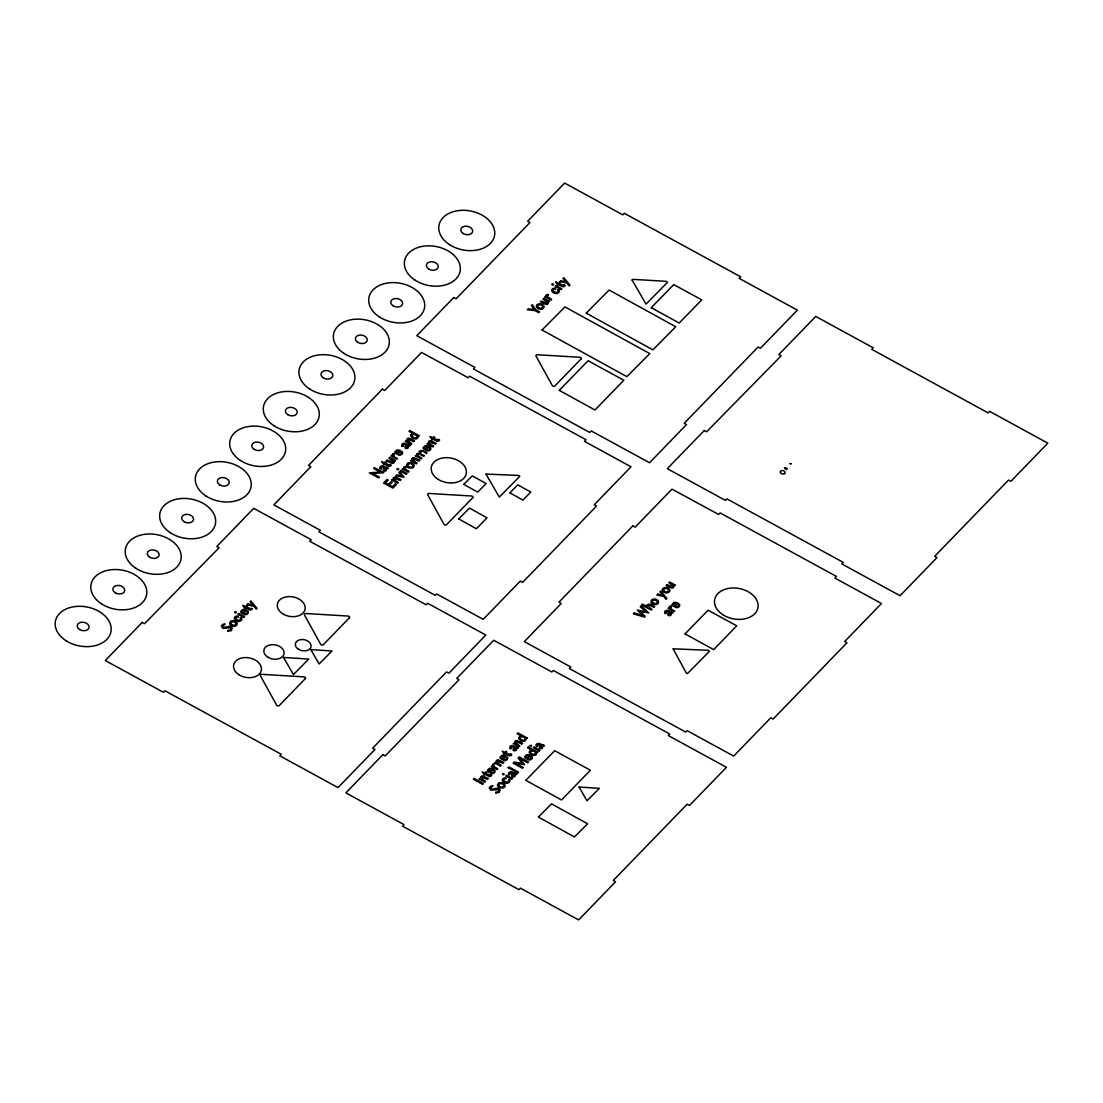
<?xml version="1.0" encoding="UTF-8"?>
<svg xmlns="http://www.w3.org/2000/svg" width="1103" height="1103" viewBox="0 0 1103 1103"><rect width="100%" height="100%" fill="white"/><g stroke="black" fill="none" stroke-linecap="round" stroke-linejoin="round"><path stroke-width="1.5" d="M238.276 616.922L238.014 616.012A3.819 2.689 10.5 0 0 234.691 617.211L234.387 617.914A3.337 2.344 10.5 0 0 234.677 619.39L235.849 620.506A4.963 3.488 10.5 0 0 236.897 621.044L238.317 621.389A3.24 2.275 10.5 0 0 239.971 621.251L241.061 620.658A3.819 2.689 10.5 0 0 241.474 617.735L240.33 618.025M555.636 289.041L555.361 288.131A3.819 2.689 10.5 0 0 552.038 289.331L551.748 290.034A3.337 2.344 10.5 0 0 552.024 291.509L553.196 292.612A4.963 3.488 10.5 0 0 554.244 293.15L555.664 293.508A3.24 2.275 10.5 0 0 557.318 293.357L558.408 292.778A3.819 2.689 10.5 0 0 558.821 289.855M242.908 605.423L244.907 608.635L245.611 607.918L250.174 610.138L251.87 609.532A3.833 2.689 10.5 0 0 252.353 608.787L251.181 608.36A1.682 1.172 10.5 0 1 250.96 608.773L246.369 607.133L247.472 606.002L246.479 605.464L245.39 606.595L242.95 605.382M430.17 436.65L432.169 439.876L432.872 439.146L437.436 441.365L439.132 440.759A3.833 2.689 10.5 0 0 439.614 440.014L438.608 439.38M555.871 282.065L557.801 285.36L558.504 284.643L563.054 286.863L564.75 286.242A3.833 2.689 10.5 0 0 565.246 285.512L564.24 284.877M394.336 454.574L393.812 453.512A1.489 1.048 10.5 0 0 392.585 453.898L392.503 453.995A2.096 1.475 10.5 0 0 392.268 454.891L392.778 455.897L390.958 455.98L396.79 459.179L397.535 458.407C396.983 458.986 391.11 454.85 394.226 454.657M405.821 467.603L405.435 466.555A1.489 1.048 10.5 0 0 404.07 466.927L403.988 467.024A2.096 1.475 10.5 0 0 403.739 467.92L404.263 468.927L402.43 469.009L408.275 472.208L409.02 471.436L404.884 468.761L405.711 467.686M548.481 294.625L547.419 296.583L551.638 299.396L550.893 300.168L545.034 296.983M671.465 606.981L670.941 605.919A1.489 1.048 10.5 0 0 669.714 606.305L669.631 606.402A2.096 1.475 10.5 0 0 669.397 607.298L669.921 608.304L668.79 607.684M438.47 439.518L438.442 439.601A1.682 1.172 10.5 0 1 438.222 440L433.631 438.36L434.72 437.243L433.741 436.705L432.652 437.822L430.28 436.54M564.102 284.919L564.047 285.153A1.682 1.172 10.5 0 1 563.84 285.484M490.532 774.747L490.504 774.816A1.682 1.186 10.5 0 1 490.284 775.23L485.692 773.589L486.781 772.458L485.803 771.921L484.7 773.051L482.259 771.852L484.231 775.092L484.934 774.375L489.498 776.595L491.18 775.988A3.833 2.689 10.5 0 0 491.676 775.244L490.67 774.609M510.551 754.066L510.524 754.149A1.682 1.186 10.5 0 1 510.303 754.549L505.712 752.922L506.801 751.791L505.822 751.253L504.733 752.384L502.279 751.171L504.25 754.424L504.953 753.707L509.517 755.927L511.213 755.321A3.833 2.689 10.5 0 0 511.695 754.576L510.689 753.942M517.376 747.282L512.316 745.435L510.386 746.152A3.695 2.592 10.5 0 0 510.234 748.703M516.066 773.52L511.006 771.659L509.076 772.376A3.695 2.592 10.5 0 0 508.924 774.94L509.944 774.706L509.751 773.548A2.027 1.42 10.5 0 1 510.055 773.024L512.206 773.203L511.778 776.512A2.054 1.448 10.5 0 0 512.854 777.022A1.668 1.172 10.5 0 0 513.915 777.008L514.536 776.719A3.171 2.234 10.5 0 0 515.087 776.112L515.156 774.733L516.769 774.375A2.62 1.834 10.5 0 0 516.976 774.072L516.204 773.424M543.558 745.09L538.485 743.298L536.554 744.015A3.695 2.592 10.5 0 0 536.403 746.566L537.423 746.331M672.168 612.137L667.108 610.29L665.178 611.007A3.695 2.592 10.5 0 0 665.012 613.558L666.033 613.323M387.401 467.617L382.341 465.756L380.411 466.472A3.695 2.592 10.5 0 0 380.245 469.023L381.266 468.803M409.31 444.992L404.249 443.13L402.319 443.847A3.695 2.592 10.5 0 0 402.168 446.398M669.107 612.262L668.515 614.109L670.128 614.454M383.554 467.314L383.113 470.595A2.054 1.448 10.5 0 0 384.189 471.119A1.668 1.172 10.5 0 0 385.237 471.105L385.857 470.816A3.171 2.234 10.5 0 0 386.422 470.209L386.477 468.83L388.104 468.472A2.62 1.834 10.5 0 0 388.297 468.155L387.525 467.52M539.712 744.842L539.257 748.137A2.054 1.448 10.5 0 0 540.346 748.661A1.668 1.172 10.5 0 0 541.394 748.647L542.014 748.358A3.171 2.234 10.5 0 0 542.566 747.751L542.635 746.373L544.262 746.014A2.62 1.834 10.5 0 0 544.455 745.697L543.682 745.063M546.592 294.984L546.674 294.887A1.489 1.048 10.5 0 1 547.901 294.501L548.481 294.611M381.872 461.633L383.803 464.928L384.492 464.198L389.056 466.417L390.752 465.811A3.833 2.689 10.5 0 0 391.248 465.08L390.048 464.721A1.682 1.172 10.5 0 1 389.842 465.052L385.25 463.425L386.353 462.295L385.361 461.757L384.271 462.888L381.9 461.592M545.047 296.969L545.723 296.28M397.852 453.802L400.761 450.796M246.548 610.331L243.639 613.337L244.576 613.723A2.041 1.434 10.5 0 0 246.327 613.544L246.617 613.337A2.606 1.834 10.5 0 0 246.907 613.034A2.096 1.461 10.5 0 0 247.072 612.137L247.885 611.159M394.764 461.275L395.494 460.516L389.662 457.318L388.904 458.09L393.137 461.123A1.737 1.227 10.5 0 1 392.971 461.799A2.137 1.503 10.5 0 1 392.654 462.102L387.029 460.034L386.284 460.806L391.868 463.439A2.054 1.448 10.5 0 0 392.778 463.343L393.357 463.053A3.171 2.234 10.5 0 0 393.688 462.777M391.73 480.067L393.481 479.833A2.964 2.082 10.5 0 1 393.523 477.751M401.12 470.361L400.389 471.133L406.221 474.331L406.966 473.559L401.134 470.361M392.006 482.397L389.497 484.975L392.53 486.63L395.246 483.845L396.308 484.548L392.875 488.105L383.568 483.031L387.015 479.474L388.242 480.012L385.54 482.824L388.353 484.355L390.862 481.777L391.992 482.383M426.116 449.5L429.026 446.508M433.534 446.136L432.79 446.908L426.93 443.723L428.695 443.489M490.325 772.183L493.234 769.177M502.982 759.126L505.891 756.12M500.404 766.075L501.148 765.303L496.97 762.421A1.834 1.296 10.5 0 1 497.039 761.69L497.122 761.566A2.482 1.737 10.5 0 1 497.467 761.222L503.12 763.262L503.878 762.49L498.266 759.857A2.109 1.475 10.5 0 0 497.343 759.981L496.75 760.284A3.585 2.523 10.5 0 0 496.391 760.587A2.964 2.082 10.5 0 0 496.336 762.656L494.558 762.876L500.404 766.089M521.871 743.918L522.615 743.146L517.004 740.513A2.109 1.475 10.5 0 0 516.08 740.637L515.487 740.94A3.585 2.523 10.5 0 0 515.129 741.244A2.964 2.082 10.5 0 0 515.073 743.312M508.207 767.702L508.952 766.943L518.589 772.183L517.831 772.955L508.193 767.716M528.24 747.021L527.496 747.793L530.736 749.571M668.763 607.684L668.087 608.387L673.919 611.586L674.678 610.814C674.112 611.393 668.253 607.243 671.369 607.064M527.634 758.547L530.557 755.541M674.981 606.209L677.89 603.203M524.394 764.586L520.051 758.63L527.703 762.78L528.502 761.952L519.196 756.879L518.107 757.995L522.284 763.331L514.205 762.035L513.116 763.152L522.422 768.24L523.222 767.398L515.584 763.235M539.174 750.936L539.918 750.164L534.086 746.965L533.328 747.737L539.174 750.936M563.84 285.484L559.262 283.857L560.352 282.726L559.359 282.189L558.27 283.319L555.912 282.023M515.377 749.613A2.647 1.861 10.5 0 0 515.68 748.165C513.543 745.518 512.909 751.115 515.335 749.599M407.972 463.136L406.717 464.418A3.723 2.62 10.5 0 0 407.696 467.162A4.026 2.826 10.5 0 0 408.661 467.713M413.06 467.562L413.901 466.693A3.764 2.647 10.5 0 0 412.743 463.494A4.026 2.826 10.5 0 0 412.081 463.136M231.023 621.251L229.769 622.533A3.723 2.62 10.5 0 0 230.761 625.277A4.026 2.826 10.5 0 0 231.713 625.828M652.424 599.508L651.17 600.79A3.723 2.62 10.5 0 0 652.163 603.534A4.026 2.826 10.5 0 0 653.114 604.086A3.764 2.647 10.5 0 0 657.526 603.948L658.367 603.065A3.764 2.647 10.5 0 0 657.209 599.867A4.026 2.826 10.5 0 0 656.533 599.508A3.723 2.62 10.5 0 0 652.411 599.494M498.928 783.075L497.674 784.371A3.723 2.62 10.5 0 0 498.666 787.101A4.026 2.826 10.5 0 0 499.618 787.666M401.065 451.927L402.112 451.61A3.681 2.578 10.5 0 1 402.112 454.105A4.426 3.102 10.5 0 1 401.726 454.464L400.927 454.932A3.309 2.33 10.5 0 1 398.983 455.194L395.315 453.195A3.281 2.303 10.5 0 1 395.026 451.734L396.804 450.065A2.978 2.096 10.5 0 1 398.045 449.914L400.541 450.658M429.329 447.625L430.363 447.322M530.846 756.672L531.894 756.368A3.681 2.578 10.5 0 1 531.908 758.864A4.426 3.102 10.5 0 1 531.508 759.209L530.722 759.691A3.309 2.33 10.5 0 1 528.764 759.953L525.111 757.94A3.281 2.303 10.5 0 1 524.821 756.493L526.6 754.824A2.978 2.096 10.5 0 1 527.841 754.673L530.336 755.417M493.537 770.308L494.585 770.004A3.681 2.578 10.5 0 1 494.585 772.5A4.426 3.102 10.5 0 1 494.199 772.845L493.413 773.327A3.309 2.33 10.5 0 1 491.455 773.589L487.788 771.576A3.281 2.303 10.5 0 1 487.512 770.128L489.277 768.46A2.978 2.096 10.5 0 1 490.532 768.308L493.027 769.053M557.677 290.13L558.766 289.868M509.324 779.587L508.497 780.566A2.082 1.461 10.5 0 1 508.331 781.489L507.89 781.917A2.027 1.42 10.5 0 1 506.539 782.234L503.713 780.69A2.013 1.42 10.5 0 1 503.713 779.642L503.795 779.504A2.62 1.834 10.5 0 1 504.099 779.214A2.082 1.461 10.5 0 1 505.202 778.815L506.098 778.828L505.919 777.849A3.792 2.661 10.5 0 0 502.651 779.049L502.292 779.752A3.337 2.344 10.5 0 0 502.582 781.227L503.754 782.344A4.963 3.488 10.5 0 0 504.802 782.868L506.222 783.227A3.24 2.275 10.5 0 0 507.876 783.075L508.966 782.496A3.819 2.689 10.5 0 0 509.379 779.573M402.154 446.412L403.188 446.177M510.22 748.703L511.24 748.482M374.151 473.256L383.872 472.801L374.413 467.617L373.6 468.444L380.273 472.07L369.34 472.842L378.646 477.916L379.46 477.075L372.483 473.297L373.338 473.27M555.54 289.11L554.644 289.096A2.082 1.461 10.5 0 0 553.527 289.482A2.62 1.834 10.5 0 0 553.251 289.786L553.154 289.924A2.013 1.42 10.5 0 0 553.154 290.971L555.981 292.502A2.027 1.42 10.5 0 0 557.332 292.198L557.773 291.771A2.082 1.461 10.5 0 0 557.939 290.847L557.635 290.213M238.193 616.991L237.297 616.977A2.082 1.461 10.5 0 0 236.18 617.377A2.62 1.834 10.5 0 0 235.89 617.68L235.808 617.804A2.013 1.42 10.5 0 0 235.808 618.866L238.634 620.396A2.027 1.42 10.5 0 0 239.985 620.079L240.413 619.665A2.082 1.461 10.5 0 0 240.592 618.728L240.275 618.107M533.135 309.46L534.279 309.571L531.425 305.586L532.335 304.635L535.782 309.778L539.574 311.846L538.76 312.673L534.955 310.619L527.372 309.75L528.296 308.812L532.97 309.433M515.597 763.221L524.38 764.613M403.698 477.227L395.922 475.738L396.749 474.883L401.768 475.972L398.859 472.704L399.672 471.877L403.96 476.951M785.446 468.003L787.459 468.458L786.232 469.713L784.426 467.796L785.377 467.989M383.196 467.12L381.376 467.107A2.027 1.42 10.5 0 0 381.086 467.644L381.321 468.72M426.172 449.541L427.054 449.886A2.041 1.434 10.5 0 0 428.805 449.707L429.095 449.5A2.606 1.834 10.5 0 0 429.384 449.197A2.096 1.461 10.5 0 0 429.55 448.301L429.274 447.721M397.921 453.829L398.79 454.174A2.041 1.434 10.5 0 0 400.541 453.995L400.844 453.788A2.606 1.834 10.5 0 0 401.12 453.485A2.096 1.461 10.5 0 0 401.285 452.588L401.078 452.133M675.05 606.236L675.932 606.581A2.041 1.434 10.5 0 0 677.683 606.402L677.973 606.195A2.606 1.834 10.5 0 0 678.248 605.892A2.096 1.461 10.5 0 0 678.414 604.995L679.241 604.017A3.681 2.578 10.5 0 1 679.241 606.512A4.426 3.102 10.5 0 1 678.855 606.871L678.069 607.339A3.309 2.33 10.5 0 1 676.111 607.601L672.444 605.602A3.281 2.303 10.5 0 1 672.168 604.141L673.947 602.472A2.978 2.096 10.5 0 1 675.188 602.321L677.683 603.065M527.703 758.588L528.585 758.919A2.041 1.434 10.5 0 0 530.336 758.74L530.626 758.547A2.606 1.834 10.5 0 0 530.901 758.244A2.096 1.461 10.5 0 0 531.067 757.347L530.805 756.755M503.037 759.167L503.919 759.498A2.041 1.434 10.5 0 0 505.67 759.319L505.96 759.126A2.606 1.834 10.5 0 0 506.249 758.823A2.096 1.461 10.5 0 0 506.401 757.926L507.228 756.948A3.681 2.578 10.5 0 1 507.242 759.443M490.394 772.224L491.276 772.555A2.041 1.434 10.5 0 0 493.027 772.376L493.317 772.183A2.606 1.834 10.5 0 0 493.592 771.879A2.096 1.461 10.5 0 0 493.758 770.983L493.482 770.39M428.805 446.37L426.309 445.626A2.978 2.096 10.5 0 0 425.069 445.777L423.29 447.446A3.281 2.303 10.5 0 0 423.58 448.907L427.247 450.906A3.309 2.33 10.5 0 0 429.191 450.644L429.991 450.162A4.426 3.102 10.5 0 0 430.349 449.803A3.681 2.578 10.5 0 0 430.391 447.322M246.327 610.207L243.832 609.463A2.978 2.096 10.5 0 0 242.591 609.614L240.812 611.283A3.281 2.303 10.5 0 0 241.102 612.744L244.769 614.743A3.309 2.33 10.5 0 0 246.714 614.481L247.513 613.999A4.426 3.102 10.5 0 0 247.872 613.64A3.681 2.578 10.5 0 0 247.913 611.145M505.67 755.996L503.175 755.252A2.978 2.096 10.5 0 0 501.934 755.403L500.155 757.072A3.281 2.303 10.5 0 0 500.445 758.519L504.112 760.532A3.309 2.33 10.5 0 0 506.056 760.27L506.856 759.788A4.426 3.102 10.5 0 0 507.215 759.429M521.788 736.197L521.195 735.88M531.467 749.971L532.294 750.412A3.088 2.165 10.5 0 0 529.233 752.66L530.75 754.466A5.543 3.888 10.5 0 0 531.811 755.004L533.88 755.431A2.895 2.041 10.5 0 0 535.313 755.114L535.562 754.962A3.488 2.44 10.5 0 0 535.989 754.617M413.018 433.52L413.846 433.948A3.019 2.123 10.5 0 0 411.295 434.568M412.66 433.314L409.034 431.342L409.792 430.57L419.43 435.823L417.706 436.03A3.047 2.151 10.5 0 1 417.513 438.153A3.488 2.44 10.5 0 1 417.113 438.511L416.865 438.649A2.895 2.041 10.5 0 1 415.431 438.98L413.363 438.553A5.543 3.888 10.5 0 1 412.301 438.015L410.785 436.209A3.088 2.165 10.5 0 1 411.322 434.568M545.737 296.28L546.854 296.886L546.357 295.88A2.096 1.475 10.5 0 1 546.592 294.984M433.534 446.136L429.343 443.254A1.834 1.296 10.5 0 1 429.412 442.524L429.494 442.4A2.482 1.737 10.5 0 1 429.839 442.069L435.506 444.095L436.25 443.323L430.639 440.69A2.109 1.475 10.5 0 0 429.729 440.814L429.122 441.131A3.585 2.523 10.5 0 0 428.777 441.434A2.964 2.082 10.5 0 0 428.722 443.489M406.993 441.007L405.242 441.241L411.074 444.44L411.819 443.668L407.641 440.773A1.834 1.296 10.5 0 1 407.71 440.056L407.793 439.918A2.482 1.737 10.5 0 1 408.138 439.587L413.804 441.627L414.549 440.842L408.937 438.208A2.109 1.475 10.5 0 0 408.027 438.346L407.421 438.649A3.585 2.523 10.5 0 0 407.076 438.953A2.964 2.082 10.5 0 0 407.007 441.007M409.447 444.895L410.247 445.447A2.62 1.834 10.5 0 1 410.026 445.846L408.4 446.205L408.331 447.584A3.171 2.234 10.5 0 1 407.779 448.19L407.159 448.48A1.668 1.172 10.5 0 1 406.111 448.494A2.054 1.448 10.5 0 1 405.022 447.97L405.477 444.688L403.298 444.481A2.027 1.42 10.5 0 0 402.995 445.019L403.243 446.095M672.292 612.041L673.064 612.689A2.62 1.834 10.5 0 1 672.871 612.992L671.244 613.351L671.189 614.729A3.171 2.234 10.5 0 1 670.624 615.336L670.004 615.626A1.668 1.172 10.5 0 1 668.956 615.639A2.054 1.448 10.5 0 1 667.88 615.129L668.321 611.834L666.143 611.641A2.027 1.42 10.5 0 0 665.854 612.165L666.088 613.254M394.75 461.275L393.771 460.751A2.937 2.054 10.5 0 1 393.743 462.791M669.121 612.275L670.472 613.006A2.647 1.861 10.5 0 1 670.169 614.468M391.73 480.067L397.576 483.266L398.321 482.494L394.143 479.598A1.834 1.296 10.5 0 1 394.212 478.867L394.295 478.743A2.482 1.737 10.5 0 1 394.64 478.412L400.292 480.453L401.051 479.667L395.439 477.034A2.109 1.475 10.5 0 0 394.516 477.172L393.923 477.475A3.585 2.523 10.5 0 0 393.564 477.778M539.698 744.842L537.533 744.649A2.027 1.42 10.5 0 0 537.23 745.187L537.478 746.262M520.354 735.425L517.1 733.647L517.845 732.875L527.482 738.114L525.773 738.334A3.061 2.151 10.5 0 1 525.579 740.444A3.488 2.44 10.5 0 1 525.166 740.816L524.931 740.954A2.895 2.041 10.5 0 1 523.484 741.285L521.416 740.858A5.543 3.888 10.5 0 1 520.354 740.306L518.837 738.5M528.24 747.021L537.878 752.274L536.168 752.48A3.061 2.151 10.5 0 1 535.975 754.604M521.857 743.918L516.204 741.878A2.482 1.737 10.5 0 0 515.859 742.222A1.834 1.296 10.5 0 0 515.708 743.077L519.899 745.959L519.141 746.731L513.295 743.546L515.046 743.312M517.514 747.2L518.313 747.751A2.62 1.834 10.5 0 1 518.079 748.151L516.466 748.51L516.397 749.888A3.171 2.234 10.5 0 1 515.846 750.495L515.225 750.785A1.668 1.172 10.5 0 1 514.163 750.798A2.054 1.448 10.5 0 1 513.088 750.274L513.529 746.979L511.351 746.786A2.027 1.42 10.5 0 0 511.061 747.324L511.296 748.399M480.756 778.718L479.005 778.939L484.837 782.151L485.582 781.365L481.404 778.484A1.834 1.296 10.5 0 1 481.473 777.753L481.556 777.629A2.482 1.737 10.5 0 1 481.901 777.284L487.567 779.325L488.312 778.553L482.7 775.919A2.109 1.475 10.5 0 0 481.79 776.043L481.184 776.347A3.585 2.523 10.5 0 0 480.839 776.65A2.964 2.082 10.5 0 0 480.784 778.718M784.605 473.545A2.385 1.668 10.5 0 1 781.641 473.697A2.813 1.972 10.5 0 1 781.007 473.339A2.344 1.641 10.5 0 1 780.386 471.45L780.938 470.898A2.33 1.641 10.5 0 1 783.502 470.76A2.84 1.985 10.5 0 1 784.15 471.091A2.385 1.668 10.5 0 1 784.881 473.27A2.647 1.861 10.5 0 1 784.578 473.532M547.833 303.794A2.937 2.054 10.5 0 0 547.819 301.739L549.584 301.505L543.751 298.306L542.993 299.078L547.226 302.112A1.737 1.227 10.5 0 1 547.06 302.787A2.137 1.503 10.5 0 1 546.743 303.091L541.118 301.022L540.373 301.795L545.957 304.428A2.054 1.448 10.5 0 0 546.867 304.331L547.446 304.042A3.171 2.234 10.5 0 0 547.777 303.766M412.288 458.379A2.964 2.082 10.5 0 0 412.288 460.461L410.509 460.682L416.341 463.88L417.086 463.108L412.908 460.213A1.834 1.296 10.5 0 1 412.977 459.496L413.06 459.358A2.482 1.737 10.5 0 1 413.404 459.027L419.071 461.068L419.816 460.296L414.204 457.662A2.109 1.475 10.5 0 0 413.294 457.786L412.687 458.09A3.585 2.523 10.5 0 0 412.343 458.393M407.807 463.288A3.723 2.62 10.5 0 1 411.929 463.288M413.184 467.451A3.764 2.647 10.5 0 1 408.772 467.603M503.23 782.896A4.026 2.826 10.5 0 1 503.878 783.268M498.777 783.227A3.723 2.62 10.5 0 1 502.899 783.24M503.713 783.447A3.764 2.647 10.5 0 1 504.871 786.646L504.03 787.514A3.764 2.647 10.5 0 1 499.728 787.556M518.837 738.5A3.088 2.165 10.5 0 1 522.009 736.225M231.023 621.237A3.723 2.62 10.5 0 1 235.146 621.251A4.026 2.826 10.5 0 1 235.794 621.623A3.764 2.647 10.5 0 1 236.966 624.808L236.125 625.677A3.764 2.647 10.5 0 1 231.713 625.842M383.706 469.23L385.361 469.919A2.647 1.861 10.5 0 0 385.705 468.499L384.354 467.755L383.706 469.23M405.614 446.605L407.269 447.294A2.647 1.861 10.5 0 0 407.614 445.874L406.276 445.129L405.642 446.467M512.371 775.133L514.026 775.836A2.647 1.861 10.5 0 0 514.37 774.403L513.033 773.658L512.371 775.133M539.85 746.772L541.504 747.462A2.647 1.861 10.5 0 0 541.849 746.028L540.511 745.283L539.85 746.772M647.764 606.03L651.983 609.366L651.225 610.138L641.588 604.885L642.346 604.099L647.144 606.719L646.785 605.616A2.716 1.903 10.5 0 1 647.034 604.871L649.846 604.03L654.713 606.54L653.955 607.326L649.129 605.023L647.764 606.03M790.134 463.632L791.251 463.784L790.148 463.591M458.724 518.948L476.331 528.737L487.03 517.831L469.492 508.097L458.724 518.893M463.784 484.369L477.696 492.131L486.133 483.555L472.222 475.862L463.784 484.369M509.876 492.82L522.905 500.1L530.819 492.076L517.79 484.851L509.876 492.82M525.828 780.359L561.551 799.978L590.381 770.211L554.671 750.716L525.841 780.304M542.042 330.018L626.862 376.647L649.777 353.608L564.97 306.924L542.056 329.962M538.402 817.033L574.401 836.97L587.609 823.803L551.528 803.853L538.402 817.033M559.276 390.379L594.986 409.999L623.829 380.232L588.106 360.736L559.276 390.324M586.244 313.169L652.921 349.858L675.753 326.75L609.09 290.048L586.258 313.114M651.308 307.709L679.214 323.055L701.729 299.878L673.74 284.602L651.335 307.599M685.073 633.908L713.669 649.626L736.735 625.815L708.071 610.221L685.087 633.839M234.636 612.289C236.938 614.854 236.58 610.042 234.636 612.289M397.08 469.133C398.666 471.767 399.893 467.148 397.094 469.078M502.541 774.113C504.912 776.691 504.319 771.879 502.541 774.113M530.033 745.752C531.839 748.372 532.446 743.712 530.047 745.683M551.996 284.395C554.23 286.918 554.078 282.258 551.996 284.326M283.54 657.443L293.439 674.553L308.73 659.07L283.54 657.443M310.839 649.639L319.139 663.978L331.962 650.991L310.853 649.584M486.023 474.166L499.301 497.108L519.816 476.344L518.631 475.434L486.037 474.083M579.061 787.032L587.03 800.819L599.356 788.342L579.061 787.032M632.088 280.024L646.027 304.111L667.563 282.299L666.336 281.334L633.205 279.362L632.088 280.024M673.161 648.922L686.273 672.954L687.445 673.588L709.519 651.253L708.25 650.274L673.188 648.812M494.585 764.048L493.524 766.006L497.756 768.819L496.998 769.591L491.152 766.406L492.986 766.309L492.462 765.303A2.096 1.475 10.5 0 1 492.696 764.407L492.793 764.31A1.489 1.048 10.5 0 1 494.006 763.91L494.585 764.034M230.982 628.917L230.83 629.441A2.882 2.027 10.5 0 1 230.141 630.061L227.88 630.296L227.742 631.371L231.396 630.626L232.181 627.993A2.978 2.096 10.5 0 0 231.01 626.862C229.079 624.946 221.179 629.854 223.385 625.304A1.985 1.393 10.5 0 1 224.13 625.056L225.136 623.995L222.958 624.27L221.317 625.884L222.889 628.379L230.21 627.759A1.682 1.172 10.5 0 1 230.858 628.393L230.982 628.917M498.887 790.741L498.735 791.265A2.882 2.027 10.5 0 1 498.046 791.899L495.785 792.133L495.647 793.195L499.301 792.45L500.086 789.817A2.978 2.096 10.5 0 0 498.914 788.686C496.984 786.784 489.084 791.678 491.29 787.128A1.985 1.393 10.5 0 1 492.035 786.894L493.041 785.832L490.863 786.094L489.222 787.721L490.794 790.203L498.115 789.596A1.682 1.172 10.5 0 1 498.763 790.231L498.887 790.741M417.692 454.629L418.258 456.063L421.884 458.172L421.125 458.945L415.279 455.76L417.044 455.525L416.658 454.45A2.413 1.696 10.5 0 1 416.865 453.747L419.705 453.099L419.195 451.872A2.661 1.861 10.5 0 1 419.609 450.893L422.683 450.534L427.013 452.864L426.254 453.65C421.925 448.094 416.893 454.036 424.448 455.511L423.69 456.297L419.567 454.133L417.692 454.629M416.989 436.788L416.865 437.091A2.73 1.916 10.5 0 1 416.507 437.519L416.024 437.794A1.792 1.255 10.5 0 1 415.266 437.932L413.915 437.629A4.15 2.909 10.5 0 1 413.184 437.257L412.288 436.388A1.944 1.365 10.5 0 1 412.191 435.492L412.274 435.34A2.413 1.696 10.5 0 1 412.619 434.94A2.151 1.503 10.5 0 1 414.383 434.527L415.541 434.872A3.419 2.399 10.5 0 1 416.203 435.258L416.796 435.837A2.068 1.448 10.5 0 1 417.003 436.788M525.056 739.079L524.931 739.396A2.73 1.916 10.5 0 1 524.559 739.81L524.09 740.099A1.792 1.255 10.5 0 1 523.332 740.237L521.967 739.934A4.15 2.909 10.5 0 1 521.25 739.561L520.34 738.693A1.944 1.365 10.5 0 1 520.258 737.783L520.326 737.645A2.413 1.696 10.5 0 1 520.685 737.245A2.151 1.503 10.5 0 1 522.436 736.832L523.608 737.162A3.419 2.399 10.5 0 1 524.256 737.549L524.849 738.141A2.068 1.448 10.5 0 1 525.056 739.079M535.451 753.239L535.313 753.542A2.73 1.916 10.5 0 1 534.955 753.969L534.472 754.245A1.792 1.255 10.5 0 1 533.714 754.383L532.363 754.094A4.15 2.909 10.5 0 1 531.646 753.721L530.736 752.853A1.944 1.365 10.5 0 1 530.653 751.943L530.722 751.805A2.413 1.696 10.5 0 1 531.067 751.405A2.151 1.503 10.5 0 1 532.832 750.991L533.99 751.322A3.419 2.399 10.5 0 1 534.652 751.708L535.245 752.301A2.068 1.448 10.5 0 1 535.451 753.239M536.706 305.283L536.582 305.531A3.723 2.62 10.5 0 0 537.561 308.275A4.026 2.826 10.5 0 0 538.526 308.826A3.764 2.647 10.5 0 0 542.924 308.688L543.765 307.806A3.764 2.647 10.5 0 0 542.607 304.607A4.026 2.826 10.5 0 0 541.945 304.249A3.723 2.62 10.5 0 0 537.823 304.235L536.706 305.283M662.545 588.933L662.42 589.181A3.723 2.62 10.5 0 0 663.413 591.911A4.026 2.826 10.5 0 0 664.364 592.476A3.764 2.647 10.5 0 0 668.776 592.325L669.618 591.442A3.764 2.647 10.5 0 0 668.459 588.244A4.026 2.826 10.5 0 0 667.784 587.899A3.723 2.62 10.5 0 0 663.675 587.885L662.545 588.933M242.246 611.007L242.164 611.131A1.903 1.337 10.5 0 0 242.191 612.248C242.867 614.054 246.259 610.235 243.997 610.386A1.71 1.2 10.5 0 0 242.853 610.538L242.715 610.607A2.496 1.751 10.5 0 0 242.246 611.007M396.46 451.472L396.377 451.582A1.903 1.337 10.5 0 0 396.404 452.699C397.094 454.505 400.472 450.686 398.211 450.851A1.71 1.2 10.5 0 0 397.066 450.989L396.804 451.155A2.496 1.751 10.5 0 0 396.46 451.472M424.724 447.17L424.641 447.294A1.903 1.337 10.5 0 0 424.669 448.411C425.344 450.217 428.736 446.398 426.475 446.55A1.71 1.2 10.5 0 0 425.331 446.701L425.055 446.867A2.496 1.751 10.5 0 0 424.724 447.17M488.946 769.853L488.863 769.963A1.903 1.337 10.5 0 0 488.877 771.094C489.567 772.9 492.958 769.067 490.697 769.232A1.71 1.2 10.5 0 0 489.553 769.384L489.277 769.536A2.496 1.751 10.5 0 0 488.946 769.853M501.589 756.796L501.507 756.906A1.903 1.337 10.5 0 0 501.534 758.037C502.21 759.843 505.601 756.01 503.34 756.175A1.71 1.2 10.5 0 0 502.196 756.327L501.92 756.479A2.496 1.751 10.5 0 0 501.589 756.796M526.255 756.217L526.172 756.341A1.903 1.337 10.5 0 0 526.2 757.458C526.876 759.264 530.267 755.445 528.006 755.596A1.71 1.2 10.5 0 0 526.862 755.748L526.586 755.9A2.496 1.751 10.5 0 0 526.255 756.217M673.602 603.879L673.519 603.989A1.903 1.337 10.5 0 0 673.547 605.106C674.223 606.912 677.614 603.093 675.353 603.258A1.71 1.2 10.5 0 0 674.209 603.396L673.933 603.562A2.496 1.751 10.5 0 0 673.602 603.879M349.499 617.68L323.193 644.841A1.503 1.062 10.5 0 1 320.766 644.469L304.428 614.881A1.517 1.062 10.5 0 1 305.752 613.516L348.272 616.067A1.503 1.062 10.5 0 1 349.499 617.68M305.434 678.497L279.266 705.548A1.503 1.062 10.5 0 1 276.701 705.286L260.363 675.698A1.517 1.062 10.5 0 1 261.687 674.333L304.221 676.884A1.503 1.062 10.5 0 1 305.434 678.497M581.102 358.902L554.781 386.064A1.503 1.062 10.5 0 1 552.369 385.692L536.03 356.104A1.517 1.062 10.5 0 1 537.34 354.739L579.875 357.289A1.503 1.062 10.5 0 1 581.088 358.902M472.801 497.618L446.494 524.78A1.503 1.062 10.5 0 1 444.068 524.408L427.73 494.82A1.517 1.062 10.5 0 1 429.053 493.455L471.574 496.005A1.503 1.062 10.5 0 1 472.801 497.618M453.76 297.534L416.782 335.698L474.938 367.437L473.449 368.967L589.829 432.5L591.305 430.97L649.543 462.75L686.507 424.586L684.177 423.318L758.078 347.031L760.408 348.3L797.386 310.136L739.148 278.342L740.637 276.812L624.257 213.293L622.781 214.823L564.626 183.07L527.661 221.248L529.978 222.516L456.09 298.803L453.76 297.534M142.259 622.382L105.281 660.545L163.423 692.298L164.912 690.768L281.279 754.3L279.804 755.817L338.028 787.611L374.951 749.489L372.621 748.22L446.522 671.934L448.852 673.202L485.83 635.038L427.592 603.244L426.116 604.775L309.736 541.242L311.225 539.725L253.731 508.345L216.795 546.468L219.125 547.736L144.576 623.664L142.259 622.382M382.383 389.166L308.482 465.452L310.812 466.721L273.834 504.898L320.353 530.295L318.877 531.811L435.258 595.344L436.623 593.924L483.224 619.362L520.313 581.088L522.629 582.356L596.53 506.07L594.2 504.802L631.026 466.79L584.425 441.352L585.996 439.725L469.63 376.192L468.155 377.722L421.525 352.436L384.713 390.448L382.383 389.166M556.036 285.622L555.292 286.394L561.137 289.593L561.882 288.821L556.05 285.622M560.779 280.727L559.924 281.623L566.708 282.961L569.079 285.898L569.92 285.043L563.757 277.653L562.916 278.521L565.922 281.885L560.779 280.727M238.689 613.516L237.945 614.274L243.777 617.473L244.535 616.701L238.703 613.502M247.885 604.017L247.031 604.899L253.828 606.236L256.199 609.187L257.027 608.318L250.864 600.942L250.023 601.811L253.042 605.161L247.899 604.003M382.851 754.7L345.873 792.864L404.015 824.617L402.54 826.133L518.92 889.666L520.395 888.136L578.62 919.93L615.598 881.752L613.268 880.484L687.169 804.197L689.499 805.466L726.463 767.302L668.239 735.522L669.714 733.991L553.334 670.459L551.858 671.989L493.717 640.25L456.739 678.414L459.069 679.682L385.168 755.969L382.851 754.7M704.279 430.501L667.301 468.665L725.457 500.404L726.932 498.887L843.312 562.406L841.823 563.936L900.062 595.717L936.985 557.608L934.655 556.339L1008.542 480.053L1010.872 481.322L1047.85 443.158L989.625 411.364L988.136 412.894L871.77 349.361L873.245 347.831L815.751 316.451L778.815 354.587L781.145 355.855L706.596 431.783L704.279 430.501M632.832 525.897L558.945 602.169L561.275 603.451L524.297 641.615L570.816 667.012L569.341 668.528L685.708 732.061L687.086 730.641L733.688 756.079L770.763 717.805L773.093 719.073L846.98 642.787L844.664 641.519L881.476 603.506L834.874 578.069L836.46 576.442L720.08 512.909L718.605 514.439L671.989 489.153L635.163 527.165L632.832 525.897M634.28 612.951L633.398 613.861L644.731 617.115L645.283 616.549L640.112 611.434L648.785 612.923L641.16 605.85L640.278 606.76L646.013 611.931L637.217 610.042L642.635 615.419L634.28 612.951M474.18 778.47L473.38 779.297L482.673 784.385L483.472 783.544L474.18 778.456M657.76 594.172L656.892 595.055L663.689 596.392L666.06 599.343L666.901 598.474L660.738 591.098L659.897 591.966L662.903 595.33L657.76 594.159M666.957 584.673L666.212 585.431L671.81 588.078A2.054 1.448 10.5 0 0 672.72 587.968L673.299 587.692A3.171 2.234 10.5 0 0 673.63 587.403A2.937 2.054 10.5 0 0 673.671 585.376L675.436 585.155L669.59 581.957L668.845 582.729L673.078 585.748A1.737 1.227 10.5 0 1 672.913 586.424A2.137 1.503 10.5 0 1 672.596 586.741L666.97 584.659M506.594 775.34L505.85 776.112L511.682 779.311L512.44 778.539L506.608 775.34M379.515 316.988A28.251 19.84 10.5 0 0 424.462 308.082A28.251 19.84 10.5 0 0 386.16 283.264A28.251 19.84 10.5 0 0 379.515 316.988M393.054 305.793A6.011 4.219 10.5 0 0 402.609 303.904A6.011 4.219 10.5 0 0 394.474 298.637A6.011 4.219 10.5 0 0 393.054 305.793M449.569 244.673A28.251 19.84 10.5 0 0 494.516 235.766A28.251 19.84 10.5 0 0 456.201 210.963A28.251 19.84 10.5 0 0 449.569 244.673M463.108 233.491A6.011 4.219 10.5 0 0 472.663 231.589A6.011 4.219 10.5 0 0 464.515 226.322A6.011 4.219 10.5 0 0 463.108 233.491M428.681 269.022A6.011 4.219 10.5 0 0 438.236 267.133A6.011 4.219 10.5 0 0 430.087 261.852A6.011 4.219 10.5 0 0 428.681 269.022M415.142 280.217A28.251 19.84 10.5 0 0 460.089 271.31A28.251 19.84 10.5 0 0 421.787 246.493A28.251 19.84 10.5 0 0 415.142 280.217M309.722 389.028A28.251 19.84 10.5 0 0 354.67 380.135A28.251 19.84 10.5 0 0 316.368 355.318A28.251 19.84 10.5 0 0 309.722 389.028M323.262 377.846A6.011 4.219 10.5 0 0 332.816 375.958A6.011 4.219 10.5 0 0 324.682 370.677A6.011 4.219 10.5 0 0 323.262 377.846M357.689 342.316A6.011 4.219 10.5 0 0 367.244 340.413A6.011 4.219 10.5 0 0 359.109 335.147A6.011 4.219 10.5 0 0 357.689 342.316M344.15 353.498A28.251 19.84 10.5 0 0 389.097 344.591A28.251 19.84 10.5 0 0 350.795 319.787A28.251 19.84 10.5 0 0 344.15 353.498M287.649 414.618A6.011 4.219 10.5 0 0 297.203 412.729A6.011 4.219 10.5 0 0 289.055 407.462A6.011 4.219 10.5 0 0 287.649 414.618M274.096 425.813A28.251 19.84 10.5 0 0 319.057 416.906A28.251 19.84 10.5 0 0 280.741 392.089A28.251 19.84 10.5 0 0 274.096 425.813M170.455 532.804A28.251 19.84 10.5 0 0 215.402 523.911A28.251 19.84 10.5 0 0 177.1 499.094A28.251 19.84 10.5 0 0 170.455 532.804M183.994 521.622A6.011 4.219 10.5 0 0 193.549 519.734A6.011 4.219 10.5 0 0 185.401 514.453A6.011 4.219 10.5 0 0 183.994 521.622M240.495 460.502A28.251 19.84 10.5 0 0 285.443 451.596A28.251 19.84 10.5 0 0 247.141 426.778A28.251 19.84 10.5 0 0 240.495 460.502M254.035 449.307A6.011 4.219 10.5 0 0 263.589 447.418A6.011 4.219 10.5 0 0 255.455 442.151A6.011 4.219 10.5 0 0 254.035 449.307M219.621 484.851A6.011 4.219 10.5 0 0 229.176 482.962A6.011 4.219 10.5 0 0 221.027 477.682A6.011 4.219 10.5 0 0 219.621 484.851M206.068 496.033A28.251 19.84 10.5 0 0 251.015 487.14A28.251 19.84 10.5 0 0 212.714 462.322A28.251 19.84 10.5 0 0 206.068 496.033M101.586 603.892A28.251 19.84 10.5 0 0 146.534 595A28.251 19.84 10.5 0 0 108.232 570.182A28.251 19.84 10.5 0 0 101.586 603.892M115.126 592.711A6.011 4.219 10.5 0 0 124.694 590.822A6.011 4.219 10.5 0 0 116.546 585.541A6.011 4.219 10.5 0 0 115.126 592.711M149.553 557.167A6.011 4.219 10.5 0 0 159.108 555.278A6.011 4.219 10.5 0 0 150.973 550.011A6.011 4.219 10.5 0 0 149.553 557.167M136.014 568.362A28.251 19.84 10.5 0 0 180.961 559.455A28.251 19.84 10.5 0 0 142.659 534.638A28.251 19.84 10.5 0 0 136.014 568.362M79.513 629.482A6.011 4.219 10.5 0 0 89.067 627.593A6.011 4.219 10.5 0 0 80.919 622.313A6.011 4.219 10.5 0 0 79.513 629.482M65.973 640.678A28.251 19.84 10.5 0 0 110.92 631.771A28.251 19.84 10.5 0 0 72.605 606.953A28.251 19.84 10.5 0 0 65.973 640.678M538.664 307.723A2.454 1.723 10.5 0 0 542.635 307.075A2.454 1.723 10.5 0 0 539.408 304.828A2.454 1.723 10.5 0 0 538.664 307.723M408.799 466.61A2.454 1.723 10.5 0 0 412.77 465.962A2.454 1.723 10.5 0 0 409.544 463.715A2.454 1.723 10.5 0 0 408.799 466.61M437.988 479.24A17.758 12.464 10.5 0 0 466.224 473.656A17.758 12.464 10.5 0 0 442.165 458.062A17.758 12.464 10.5 0 0 437.988 479.24M722.906 614.771A22.019 15.456 10.5 0 0 757.926 607.836A22.019 15.456 10.5 0 0 728.077 588.506A22.019 15.456 10.5 0 0 722.906 614.771M664.502 591.373A2.454 1.723 10.5 0 0 668.487 590.712A2.454 1.723 10.5 0 0 665.261 588.464A2.454 1.723 10.5 0 0 664.502 591.373M653.252 602.983A2.454 1.723 10.5 0 0 657.223 602.335A2.454 1.723 10.5 0 0 654.01 600.087A2.454 1.723 10.5 0 0 653.252 602.983M499.769 786.563A2.454 1.723 10.5 0 0 503.74 785.915A2.454 1.723 10.5 0 0 500.514 783.668A2.454 1.723 10.5 0 0 499.769 786.563M282.658 613.723A14.091 9.899 10.5 0 0 305.062 609.283A14.091 9.899 10.5 0 0 285.967 596.902A14.091 9.899 10.5 0 0 282.658 613.723M298.348 649.212A7.969 5.598 10.5 0 0 311.032 646.703A7.969 5.598 10.5 0 0 300.223 639.699A7.969 5.598 10.5 0 0 298.348 649.212M267.739 657.085A10.217 7.17 10.5 0 0 283.995 653.858A10.217 7.17 10.5 0 0 270.138 644.883A10.217 7.17 10.5 0 0 267.739 657.085M238.924 674.719A14.091 9.899 10.5 0 0 261.342 670.279A14.091 9.899 10.5 0 0 242.233 657.898A14.091 9.899 10.5 0 0 238.924 674.719M231.864 624.725A2.454 1.723 10.5 0 0 235.835 624.077A2.454 1.723 10.5 0 0 232.609 621.83A2.454 1.723 10.5 0 0 231.864 624.725"/></g></svg>
